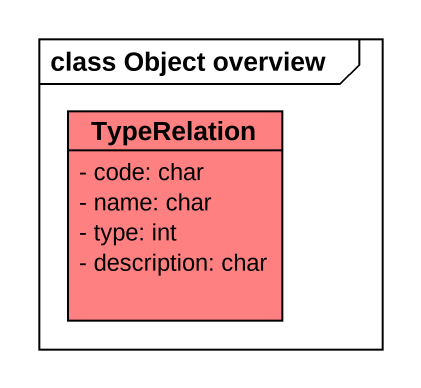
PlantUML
@startuml
mainframe class Object overview
hide circle
hide empty members
skinparam classAttributeIconSize 0
class TypeRelation #FF8080 {
  - code: char
  - name: char
  - type: int
  - description: char
}
@enduml
